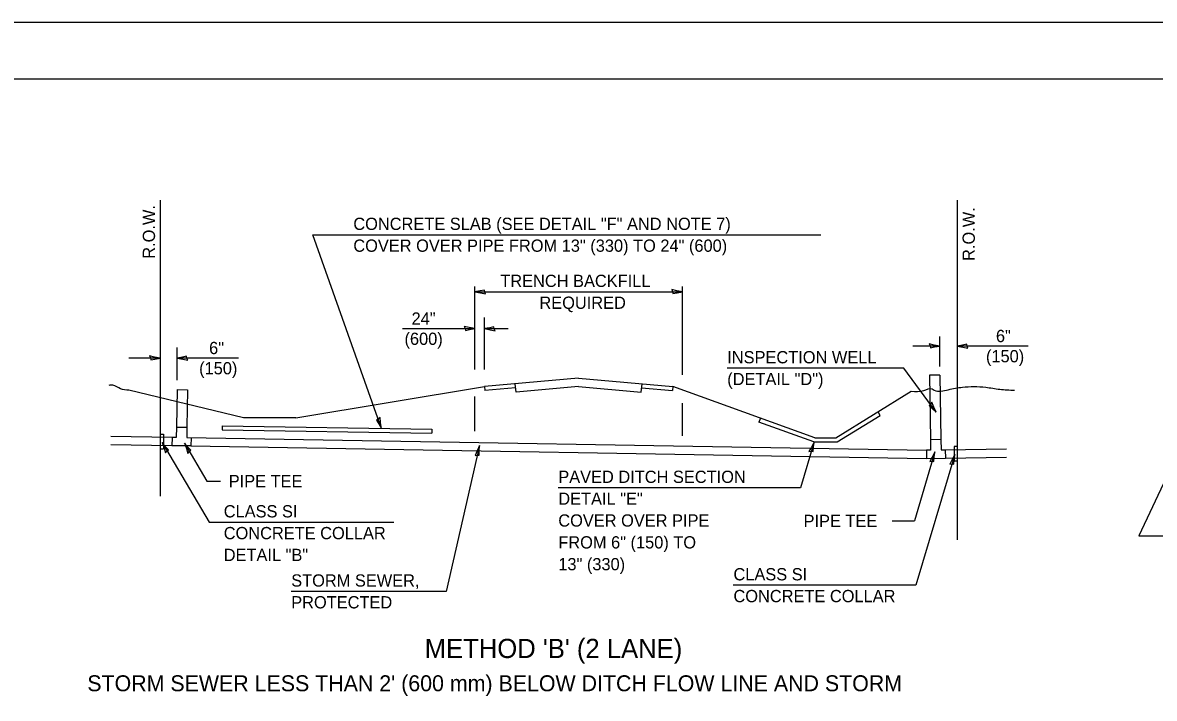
# Model space of a CAD drawing. Extents: x 100768 to 101448, y 100037 to 100477.
# Drawn here: x 100991.6 to 101193.5, y 100356.3 to 100476.8 of the extents above; entities that cross this region are included whole.
import ezdxf

# ---------------------------------------------------------------- set-up
doc = ezdxf.new("R2010")
doc.units = 0
for name, color, linetype in [('Design_PR_Roadway Dimensions', 7, 'Continuous'), ('Design_PR_Roadway Notes', 7, 'Continuous'), ('Level 35', 7, 'Continuous'), ('Level 43', 7, 'Continuous'), ('ROW_PR ROW Line', 7, 'Continuous'), ('Sheets_50 Reference Boundary', 7, 'Continuous'), ('Sheets_General Details', 7, 'Continuous'), ('Sheets_Printer Plotting Border', 7, 'Continuous')]:
    doc.layers.add(name, color=color, linetype=linetype)

msp = doc.modelspace()

# ---------------------------------------------------------------- linework, layer by layer
at = {"layer": 'Design_PR_Roadway Notes'}
for p, q in [((101055.57, 100404.42), (101043.35, 100438.95)), ((101043.35, 100438.95), (101133.97, 100438.95)), ((101148.79, 100415.17), (101117.26, 100415.17)), ((101154.54, 100407.3), (101148.79, 100415.17)), ((101202.81, 100411.03), (101190.68, 100385.25)), ((101016.42, 100401.88), (101024.85, 100387.69)), ((101020.41, 100401.8), (101024.44, 100395.02)), ((101132.76, 100402.01), (101130.33, 100393.83)), ((101073.07, 100401.34), (101067.09, 100375.35)), ((101154.31, 100400.22), (101150.64, 100387.91)), ((101157.87, 100399.77), (101150.92, 100376.46)), ((101024.44, 100395.02), (101026.83, 100395.02)), ((101130.33, 100393.83), (101087.12, 100393.83)), ((101024.85, 100387.69), (101057.79, 100387.69)), ((101146.71, 100387.91), (101150.64, 100387.91)), ((101190.68, 100385.25), (101214.1, 100385.25)), ((101067.09, 100375.35), (101039.47, 100375.35)), ((101150.92, 100376.46), (101118.32, 100376.46))]:
    msp.add_line(p, q, dxfattribs=at)
for points in [[(101153.74, 100409.07), (101153.54, 100408.73), (101153.29, 100408.48), (101153.85, 100407.97), (101154.54, 100407.3), (101154.09, 100408.23)], [(101055.31, 100406.35), (101055.01, 100406.08), (101054.7, 100405.91), (101055.09, 100405.26), (101055.56, 100404.42), (101055.4, 100405.44)], [(101017.05, 100400.04), (101017.28, 100400.36), (101017.55, 100400.59), (101017.05, 100401.15), (101016.42, 100401.88), (101016.78, 100400.91)], [(101021.04, 100399.96), (101021.27, 100400.28), (101021.54, 100400.51), (101021.03, 100401.06), (101020.41, 100401.8), (101020.77, 100400.83)], [(101131.84, 100400.3), (101132.23, 100400.35), (101132.59, 100400.3), (101132.65, 100401.05), (101132.76, 100402.01), (101132.3, 100401.09)], [(101072.26, 100399.58), (101072.65, 100399.65), (101073.01, 100399.63), (101073.02, 100400.38), (101073.08, 100401.34), (101072.67, 100400.4)], [(101153.38, 100398.51), (101153.78, 100398.55), (101154.13, 100398.51), (101154.19, 100399.26), (101154.31, 100400.22), (101153.84, 100399.3)], [(101156.95, 100398.06), (101157.34, 100398.11), (101157.69, 100398.06), (101157.76, 100398.81), (101157.87, 100399.77), (101157.4, 100398.85)]]:
    msp.add_lwpolyline(points, close=True, dxfattribs=at)
at = {"layer": 'Level 35'}
for p, q in [((101155.2, 100413.92), (101153.33, 100413.89)), ((101153.33, 100413.89), (101153.52, 100402.4)), ((101155.2, 100413.92), (101155.39, 100402.43)), ((101040.28, 100406.32), (101073.93, 100411.89)), ((101090.75, 100413.37), (101073.93, 100411.89)), ((101073.93, 100411.89), (101073.99, 100411.15)), ((101079.51, 100411.64), (101073.99, 100411.15)), ((101079.58, 100410.9), (101079.45, 100412.38)), ((101090.75, 100411.88), (101079.58, 100410.9)), ((101090.75, 100413.37), (101107.58, 100411.89)), ((101090.75, 100411.88), (101101.92, 100410.9)), ((101101.92, 100410.9), (101102.06, 100412.38)), ((101101.99, 100411.64), (101107.51, 100411.15)), ((101107.58, 100411.89), (101107.51, 100411.15)), ((101132.86, 100402.76), (101107.58, 100411.89)), ((101030.93, 100406.32), (101010.5, 100411.21)), ((101019.11, 100411.34), (101019, 100404.66)), ((101019.11, 100411.34), (101020.98, 100411.31)), ((101020.98, 100411.31), (101020.87, 100404.63)), ((101136.66, 100402.76), (101150.09, 100411.03)), ((101040.28, 100406.32), (101030.93, 100406.32)), ((101123.18, 100406.26), (101122.92, 100405.55)), ((101132.73, 100402.01), (101122.92, 100405.55)), ((101136.87, 100402.01), (101144.56, 100406.74)), ((101144.56, 100406.74), (101144.16, 100407.38)), ((101019, 100404.66), (101018.97, 100402.8)), ((101019, 100404.66), (101020.87, 100404.63)), ((101020.87, 100404.63), (101020.84, 100402.78)), ((101027.17, 100404.9), (101027.16, 100404.16)), ((101027.16, 100404.16), (101064.54, 100403.55)), ((101027.17, 100404.9), (101064.55, 100404.29)), ((101064.55, 100404.29), (101064.54, 100403.55)), ((101018.19, 100401.33), (101007.27, 100401.51)), ((101018.22, 100402.82), (101007.3, 100403)), ((101016.09, 100403.4), (101016.66, 100403.4)), ((101016.09, 100403.4), (101016.09, 100400.8)), ((101016.66, 100403.4), (101016.66, 100400.8)), ((101018.22, 100402.82), (101018.19, 100401.33)), ((101018.97, 100402.8), (101018.22, 100402.82)), ((101020.84, 100402.78), (101152.8, 100400.53)), ((101021.59, 100402.76), (101021.56, 100401.28)), ((101132.73, 100402.01), (101136.87, 100402.01)), ((101132.86, 100402.76), (101136.66, 100402.76)), ((101155.39, 100402.43), (101153.52, 100402.4)), ((101153.52, 100402.4), (101153.55, 100400.55)), ((101155.39, 100402.43), (101155.42, 100400.58)), ((101016.09, 100400.8), (101016.66, 100400.8)), ((101021.56, 100401.28), (101018.19, 100401.33)), ((101021.56, 100401.28), (101152.83, 100399.05)), ((101153.55, 100400.55), (101152.8, 100400.53)), ((101152.8, 100400.53), (101152.83, 100399.05)), ((101155.42, 100400.57), (101156.17, 100400.59)), ((101156.17, 100400.59), (101167.09, 100400.77)), ((101156.17, 100400.59), (101156.19, 100399.11)), ((101158.29, 100401.17), (101157.73, 100401.17)), ((101157.73, 100401.17), (101157.73, 100398.57)), ((101158.29, 100401.17), (101158.29, 100398.57)), ((101152.83, 100399.05), (101156.19, 100399.11)), ((101156.19, 100399.11), (101167.11, 100399.28)), ((101158.29, 100398.57), (101157.73, 100398.57))]:
    msp.add_line(p, q, dxfattribs=at)
for points in [[(101010.5, 100411.21), (101009.03, 100411.48), (101007.67, 100412.11), (101006.94, 100412.08)], [(101150.09, 100411.03), (101152.32, 100411.18), (101153.8, 100411.47), (101154.17, 100411.25), (101156.69, 100411.32), (101159.22, 100411.76), (101163.37, 100411.76), (101165.89, 100411.4), (101168.51, 100411.22)]]:
    msp.add_spline(points, degree=3, dxfattribs=at)
at = {"layer": 'Level 43'}
for p, q in [((101072.25, 100414.91), (101072.25, 100429.73)), ((101109.26, 100413.98), (101109.26, 100429.73)), ((101072.25, 100428.78), (101109.26, 100428.78)), ((101073.93, 100414.91), (101073.93, 100424.21)), ((101059.35, 100422.21), (101072.25, 100422.21)), ((101073.93, 100422.21), (101078.16, 100422.21)), ((101155.2, 100415.46), (101155.2, 100420.79)), ((101019.11, 100413.03), (101019.11, 100418.85)), ((101155.2, 100419.1), (101150.39, 100419.1)), ((101170.97, 100419.1), (101158.29, 100419.1)), ((101016.09, 100416.96), (101010.52, 100416.96)), ((101030.05, 100416.96), (101019.11, 100416.96)), ((101072.25, 100403.91), (101072.25, 100410.1)), ((101109.26, 100403.08), (101109.26, 100408.9))]:
    msp.add_line(p, q, dxfattribs=at)
for points in [[(101074.15, 100428.39), (101073.99, 100428.75), (101073.93, 100429.1), (101073.2, 100428.95), (101072.25, 100428.78), (101073.26, 100428.6)], [(101107.36, 100429.18), (101107.52, 100428.82), (101107.58, 100428.47), (101108.31, 100428.62), (101109.26, 100428.78), (101108.25, 100428.97)], [(101070.35, 100422.6), (101070.5, 100422.24), (101070.56, 100421.89), (101071.3, 100422.04), (101072.25, 100422.21), (101071.23, 100422.39)], [(101075.83, 100421.81), (101075.67, 100422.17), (101075.61, 100422.52), (101074.88, 100422.37), (101073.93, 100422.21), (101074.94, 100422.02)], [(101153.3, 100419.5), (101153.45, 100419.13), (101153.51, 100418.78), (101154.25, 100418.94), (101155.2, 100419.1), (101154.18, 100419.28)], [(101160.19, 100418.7), (101160.04, 100419.07), (101159.98, 100419.42), (101159.24, 100419.26), (101158.29, 100419.1), (101159.3, 100418.92)], [(101014.19, 100417.36), (101014.35, 100416.99), (101014.41, 100416.64), (101015.14, 100416.79), (101016.09, 100416.96), (101015.08, 100417.14)], [(101021.01, 100416.56), (101020.85, 100416.93), (101020.79, 100417.28), (101020.06, 100417.12), (101019.11, 100416.96), (101020.12, 100416.77)]]:
    msp.add_lwpolyline(points, close=True, dxfattribs=at)
at = {"layer": 'ROW_PR ROW Line'}
for p, q in [((101016.09, 100445.13), (101016.09, 100392.32)), ((101158.29, 100445.13), (101158.29, 100384.55))]:
    msp.add_line(p, q, dxfattribs=at)
at = {"layer": 'Sheets_50 Reference Boundary'}
msp.add_lwpolyline([(100808.09, 100466.78), (101438.09, 100466.78), (101438.09, 100066.79), (100808.09, 100066.79)], close=True, dxfattribs=at)
at = {"layer": 'Sheets_General Details'}
msp.add_line((101448.09, 100476.79), (100768.09, 100476.79), dxfattribs=at)
msp.add_lwpolyline([(100808.09, 100466.79), (101438.09, 100466.79), (101438.09, 100046.79), (100808.09, 100046.79)], close=True, dxfattribs=at)
at = {"layer": 'Sheets_Printer Plotting Border'}
msp.add_lwpolyline([(100768.09, 100036.79), (101448.09, 100036.79), (101448.09, 100476.79), (100768.09, 100476.79)], close=True, dxfattribs=at)

# ---------------------------------------------------------------- texts
at = {"layer": 'Design_PR_Roadway Dimensions'}
for s, p in [('TRENCH BACKFILL', (101076.77, 100429.64)), ('REQUIRED', (101083.75, 100425.74)), ('24"', (101060.94, 100422.92)), ('6"', (101165.2, 100419.81)), ('6"', (101024.82, 100417.67)), ('(600)', (101059.68, 100419.31)), ('(150)', (101163.42, 100416.2)), ('(150)', (101023.04, 100414.06))]:
    msp.add_text(s, height=2.185, dxfattribs=at).set_placement(p)
at = {"layer": 'Design_PR_Roadway Notes'}
for p in [(101015.17, 100434.68), (101161.43, 100434.29)]:
    msp.add_text('R.O.W.', height=2.185, rotation=90, dxfattribs=at).set_placement(p)
for s, height, p in [('CONCRETE SLAB (SEE DETAIL "F" AND NOTE 7)', 2.185, (101050.55, 100439.81)), ('COVER OVER PIPE FROM 13" (330) TO 24" (600)', 2.185, (101050.55, 100435.92)), ('INSPECTION WELL', 2.185, (101117.26, 100416.02)), ('(DETAIL "D")', 2.185, (101117.26, 100412.13)), ('PIPE TEE', 2.185, (101028.32, 100393.93)), ('PAVED DITCH SECTION', 2.185, (101087.12, 100394.69)), ('DETAIL "E"', 2.185, (101087.12, 100390.79)), ('CLASS SI', 2.185, (101027.43, 100388.54)), ('COVER OVER PIPE', 2.185, (101087.12, 100386.9)), ('PIPE TEE', 2.185, (101130.88, 100386.82)), ('CONCRETE COLLAR', 2.185, (101027.43, 100384.65)), ('FROM 6" (150) TO', 2.185, (101087.12, 100383)), ('DETAIL "B"', 2.185, (101027.43, 100380.76)), ('13" (330)', 2.185, (101087.12, 100379.11)), ('CLASS SI', 2.185, (101118.37, 100377.31)), ('STORM SEWER,', 2.185, (101039.47, 100376.2)), ('CONCRETE COLLAR', 2.185, (101118.37, 100373.42)), ('PROTECTED', 2.185, (101039.47, 100372.31)), ("METHOD 'B' (2 LANE)", 3.42, (101063.28, 100363.46)), ("STORM SEWER LESS THAN 2' (600 mm) BELOW DITCH FLOW LINE AND STORM ", 2.85, (101003.09, 100357.53))]:
    msp.add_text(s, height=height, dxfattribs=at).set_placement(p)

doc.saveas('drawing.dxf')
